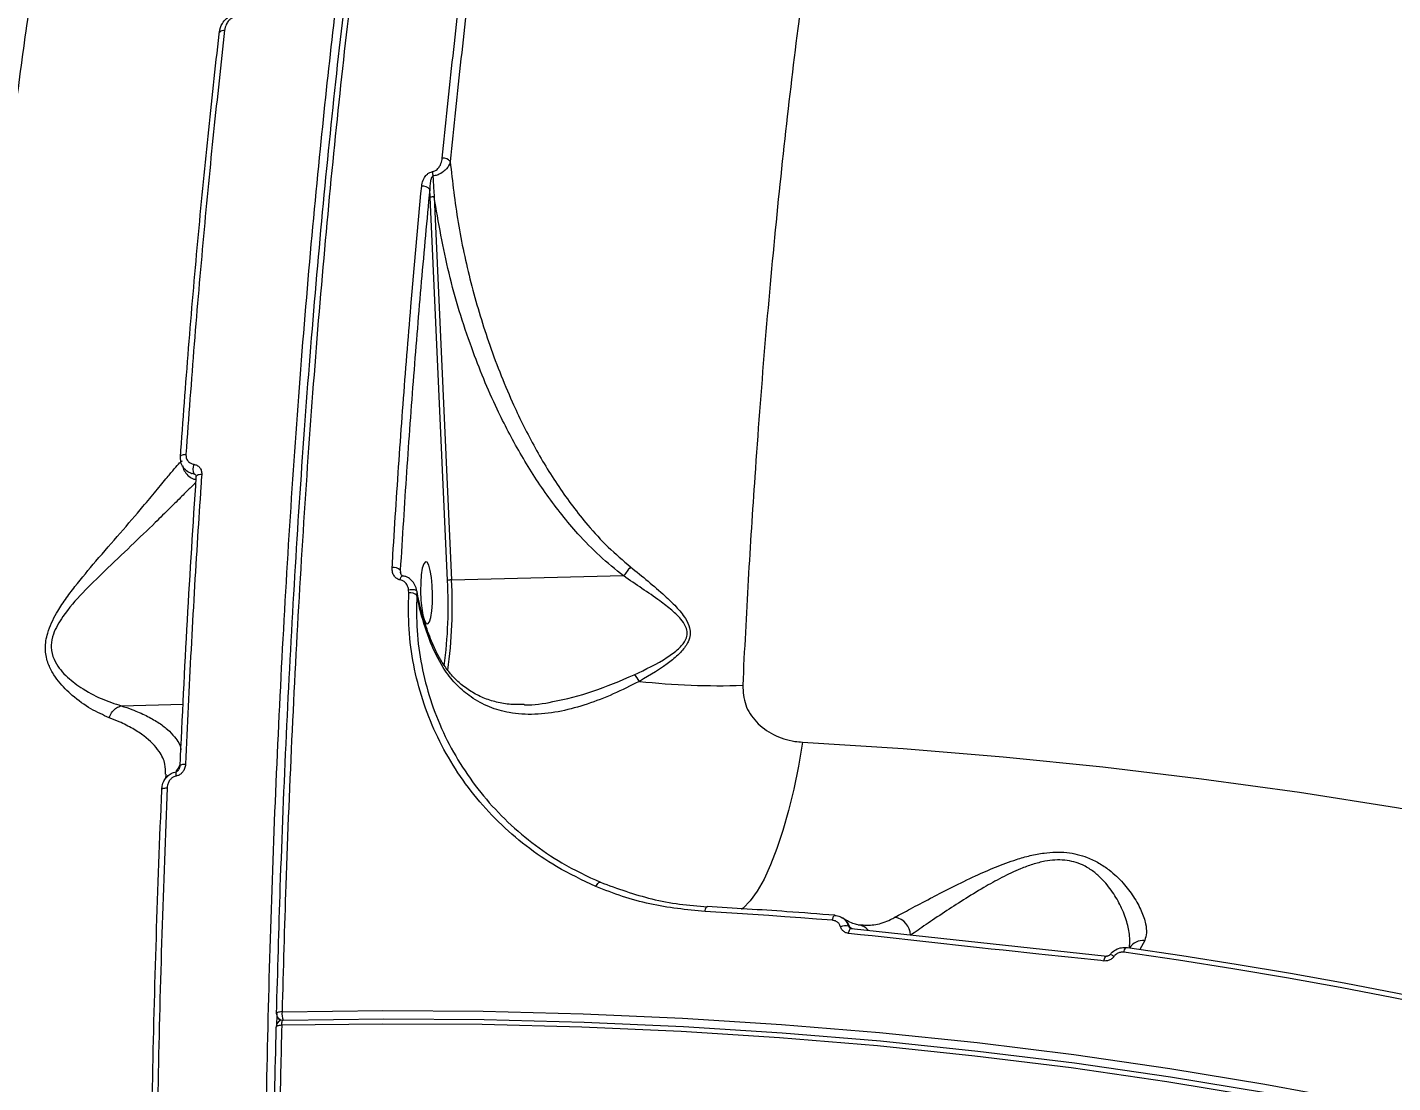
# Model space of a CAD drawing. Header units: millimetres. Extents: x -10374 to 11119, y -8221 to 9433.
# Drawn here: x -2836.1 to -2638.8, y -4716.8 to -4564.2 of the extents above; entities that cross this region are included whole.
import ezdxf

# ---------------------------------------------------------------- set-up
doc = ezdxf.new("R2010")
doc.units = ezdxf.units.MM
for name, color, linetype in [('DIKOM_ОБЪЕКТ', 7, 'Continuous'), ('DIKOM_РАЗМЕР_ЗОНА', 7, 'Continuous'), ('DIKOM_РАЗМЕР_ОБЪЕКТА', 7, 'Continuous')]:
    doc.layers.add(name, color=color, linetype=linetype)
doc.styles.add('style1', font='arial.ttf', dxfattribs={"width": 0.8})
doc.dimstyles.new('1-50', dxfattribs={"dimtxt": 300, "dimasz": 200, "dimexe": 100, "dimexo": 0, "dimgap": 100, "dimtad": 0, "dimdec": 0, "dimtxsty": 'style1', "dimcen": 0, "dimclrd": 7, "dimclre": 7, "dimadec": 1, "dimazin": 2, "dimtfac": 1, "dimtdec": 0, "dimtmove": 1, "dimatfit": 3, "dimfxl": 0, "dimlwd": 25, "dimlwe": 18, "dimarcsym": 0})

# ---------------------------------------------------------------- blocks, each defined once
blk = doc.blocks.new('*D16')
at = {"layer": 'Defpoints', "color": 0, "transparency": 16777216}
for p in [(-9045.1, 5161.67), (3694.49, 5161.67), (1813.16, -6719.94)]:
    blk.add_point(p, dxfattribs=at)
at = {"layer": 'DIKOM_РАЗМЕР_ОБЪЕКТА', "color": 7, "lineweight": 18, "transparency": 16777216}
for p, q in [((3694.49, 5161.67), (-9145.1, 5161.67)), ((1813.16, -6719.94), (-9145.1, -6719.94))]:
    blk.add_line(p, q, dxfattribs=at)
at = {"layer": 'DIKOM_РАЗМЕР_ОБЪЕКТА', "color": 7, "lineweight": 25, "transparency": 16777216}
for p, q in [((-9045.1, 4961.67), (-9045.1, -0.45)), ((-9045.1, -6519.94), (-9045.1, -1080.23))]:
    blk.add_line(p, q, dxfattribs=at)
at = {"layer": 'DIKOM_РАЗМЕР_ОБЪЕКТА', "color": 7, "transparency": 16777216}
for points in [[(-9078.43, 4961.67), (-9011.76, 4961.67), (-9045.1, 5161.67)], [(-9078.43, -6519.94), (-9011.76, -6519.94), (-9045.1, -6719.94)]]:
    blk.add_solid(points, dxfattribs=at)
at = {"layer": 'DIKOM_РАЗМЕР_ОБЪЕКТА', "color": 0, "transparency": 16777216, "insert": (-9045.1, -540.34), "char_height": 300, "attachment_point": 5, "rotation": 90, "style": 'style1'}
blk.add_mtext('11900', dxfattribs=at)
blk = doc.blocks.new('*D13')
at = {"layer": 'Defpoints', "color": 0, "transparency": 16777216}
for p in [(-10176.97, 7112.81), (3082.33, 7112.81), (2015.48, -8221.4)]:
    blk.add_point(p, dxfattribs=at)
at = {"layer": 'DIKOM_РАЗМЕР_ЗОНА', "color": 7, "lineweight": 18, "transparency": 16777216}
for p, q in [((3082.33, 7112.81), (-10276.97, 7112.81)), ((2015.48, -8221.4), (-10276.97, -8221.4))]:
    blk.add_line(p, q, dxfattribs=at)
at = {"layer": 'DIKOM_РАЗМЕР_ЗОНА', "color": 7, "lineweight": 25, "transparency": 16777216}
for p, q in [((-10176.97, 6912.81), (-10176.97, -14.41)), ((-10176.97, -8021.4), (-10176.97, -1094.19))]:
    blk.add_line(p, q, dxfattribs=at)
at = {"layer": 'DIKOM_РАЗМЕР_ЗОНА', "color": 7, "transparency": 16777216}
for points in [[(-10210.3, 6912.81), (-10143.64, 6912.81), (-10176.97, 7112.81)], [(-10210.3, -8021.4), (-10143.64, -8021.4), (-10176.97, -8221.4)]]:
    blk.add_solid(points, dxfattribs=at)
at = {"layer": 'DIKOM_РАЗМЕР_ЗОНА', "color": 0, "transparency": 16777216, "insert": (-10176.97, -554.3), "char_height": 300, "attachment_point": 5, "rotation": 90, "style": 'style1'}
blk.add_mtext('15300', dxfattribs=at)

msp = doc.modelspace()

# ---------------------------------------------------------------- linework, layer by layer
at = {"layer": 'DIKOM_ОБЪЕКТ', "color": 7, "linetype": 'Continuous', "lineweight": 15}
for p, q in [((-2777.86, -4588.8), (-2777.91, -4587.69)), ((-2777.27, -4588.73), (-2774.75, -4644.13)), ((-2775.34, -4644.2), (-2777.86, -4588.8)), ((-2811.84, -4628.86), (-2811.94, -4628.82)), ((-2782.17, -4642.71), (-2782.12, -4643.09)), ((-2782.17, -4642.71), (-2782.13, -4643)), ((-2749.9, -4643.54), (-2774.75, -4644.13)), ((-2780.94, -4646.01), (-2780.96, -4645.54)), ((-2779.78, -4645.76), (-2779.78, -4646.33)), ((-2822.48, -4662.31), (-2813.53, -4662.1)), ((-2718.07, -4693.11), (-2718.29, -4692.97)), ((-2717.2, -4694.31), (-2716.86, -4694.53)), ((-2716.98, -4694.52), (-2680.04, -4698.52)), ((-2715.99, -4694), (-2715.54, -4693.99)), ((-2674.6, -4696.23), (-2675.33, -4697.55)), ((-2800.02, -4706.8), (-2800.07, -4708.74)), ((-2799.84, -4707.43), (-2799.5, -4707.84))]:
    msp.add_line(p, q, dxfattribs=at)
at = {"layer": 'DIKOM_ОБЪЕКТ', "color": 7, "linetype": 'Continuous', "lineweight": 15, "flags": 128}
for points in [[(-2808.34, -4565.23), (-2808.35, -4565.12), (-2808.32, -4565.01), (-2808.25, -4564.92), (-2808.16, -4564.83), (-2808.03, -4564.76), (-2807.88, -4564.7), (-2807.72, -4564.67), (-2807.54, -4564.65)], [(-2813.93, -4626.4), (-2813.94, -4626.32), (-2813.91, -4626.24), (-2813.85, -4626.16), (-2813.76, -4626.1), (-2813.64, -4626.04), (-2813.49, -4626), (-2813.32, -4625.97), (-2813.14, -4625.96)], [(-2811.66, -4629.17), (-2811.64, -4629.1), (-2811.58, -4629.02), (-2811.49, -4628.96), (-2811.36, -4628.9), (-2811.21, -4628.86), (-2811.04, -4628.83), (-2810.85, -4628.81)], [(-2811.64, -4629.26), (-2811.66, -4629.18), (-2811.66, -4629.17)], [(-2778.89, -4649.23), (-2778.67, -4649.98), (-2778.43, -4650.4), (-2778.18, -4650.47), (-2777.95, -4650.17), (-2777.75, -4649.53), (-2777.6, -4648.61), (-2777.51, -4647.47), (-2777.49, -4646.21), (-2777.54, -4644.94), (-2777.66, -4643.75), (-2777.83, -4642.74), (-2778.05, -4641.99), (-2778.29, -4641.57), (-2778.54, -4641.51), (-2778.78, -4641.8), (-2778.98, -4642.44), (-2779.13, -4643.36), (-2779.21, -4644.5), (-2779.23, -4645.76), (-2779.18, -4647.03), (-2779.06, -4648.22), (-2778.89, -4649.23)], [(-2782.18, -4644.11), (-2782.11, -4643.87), (-2782.03, -4643.68), (-2781.94, -4643.56), (-2781.86, -4643.51), (-2781.85, -4643.51)], [(-2780.96, -4645.54), (-2780.75, -4645.5), (-2780.55, -4645.49), (-2780.35, -4645.49), (-2780.18, -4645.51), (-2780.02, -4645.55), (-2779.9, -4645.61), (-2779.82, -4645.68), (-2779.78, -4645.76)], [(-2724.04, -4667.57), (-2724.63, -4671.04), (-2725.31, -4674.35), (-2726.06, -4677.45), (-2726.87, -4680.33), (-2727.74, -4682.96), (-2728.66, -4685.32), (-2729.61, -4687.38), (-2730.6, -4689.12), (-2731.61, -4690.53), (-2732.64, -4691.59), (-2732.86, -4691.78)], [(-2724.04, -4667.57), (-2709.49, -4668.51), (-2695.03, -4669.71), (-2680.67, -4671.16), (-2666.4, -4672.86), (-2652.25, -4674.82), (-2638.21, -4677.03), (-2624.31, -4679.49), (-2610.53, -4682.2), (-2596.89, -4685.15), (-2583.4, -4688.35), (-2570.07, -4691.8), (-2556.9, -4695.49), (-2543.9, -4699.41), (-2531.08, -4703.58)], [(-2814, -4671.02), (-2813.98, -4670.96), (-2813.93, -4670.9), (-2813.83, -4670.85), (-2813.71, -4670.8), (-2813.56, -4670.77), (-2813.39, -4670.75), (-2813.2, -4670.74)], [(-2816.63, -4674.49), (-2816.64, -4674.43), (-2816.61, -4674.37), (-2816.55, -4674.32), (-2816.46, -4674.27), (-2816.33, -4674.23), (-2816.19, -4674.2), (-2816.02, -4674.17), (-2815.84, -4674.16)], [(-2753.9, -4688.44), (-2753.81, -4688.27), (-2753.72, -4688.13), (-2753.62, -4688), (-2753.53, -4687.9), (-2753.44, -4687.83), (-2753.36, -4687.8), (-2753.3, -4687.79), (-2753.24, -4687.83)], [(-2738.12, -4692.07), (-2738.1, -4691.89), (-2738.06, -4691.73), (-2738.02, -4691.59), (-2737.97, -4691.48), (-2737.92, -4691.4), (-2737.87, -4691.36), (-2737.83, -4691.35)], [(-2719.72, -4693.32), (-2722.01, -4693.14), (-2724.31, -4692.96), (-2726.6, -4692.8), (-2728.9, -4692.64), (-2731.21, -4692.48), (-2733.51, -4692.34), (-2735.82, -4692.2), (-2738.12, -4692.07)], [(-2719.72, -4693.32), (-2719.69, -4693.14), (-2719.64, -4692.98), (-2719.6, -4692.84), (-2719.54, -4692.73), (-2719.49, -4692.66), (-2719.43, -4692.61), (-2719.39, -4692.6)], [(-2719.39, -4692.6), (-2719.38, -4692.6), (-2719.32, -4692.63)], [(-2717.41, -4695.21), (-2717.37, -4695.03), (-2717.32, -4694.87), (-2717.27, -4694.74), (-2717.21, -4694.63), (-2717.15, -4694.55), (-2717.09, -4694.5), (-2717.04, -4694.49)], [(-2717.04, -4694.49), (-2717.04, -4694.49), (-2716.98, -4694.52)], [(-2677.6, -4697.94), (-2677.56, -4697.77), (-2677.5, -4697.61), (-2677.44, -4697.47), (-2677.38, -4697.36), (-2677.31, -4697.29), (-2677.24, -4697.24), (-2677.18, -4697.24), (-2677.11, -4697.27)], [(-2677.11, -4697.27), (-2669.22, -4698.41), (-2661.37, -4699.65), (-2653.56, -4700.96), (-2645.79, -4702.37), (-2638.07, -4703.86), (-2630.39, -4705.43), (-2622.77, -4707.08), (-2615.19, -4708.82)], [(-2680.49, -4699.21), (-2680.45, -4699.03), (-2680.41, -4698.87), (-2680.35, -4698.73), (-2680.29, -4698.62), (-2680.22, -4698.55), (-2680.16, -4698.5), (-2680.1, -4698.49)], [(-2615.82, -4709.47), (-2623.38, -4707.74), (-2630.99, -4706.09), (-2638.65, -4704.52), (-2646.35, -4703.03), (-2654.1, -4701.63), (-2661.89, -4700.32), (-2669.73, -4699.09), (-2677.6, -4697.94)], [(-2799.25, -4706.56), (-2799.44, -4706.57), (-2799.61, -4706.58), (-2799.77, -4706.61), (-2799.89, -4706.64), (-2799.98, -4706.68), (-2800.04, -4706.73), (-2800.06, -4706.77)], [(-2799.25, -4706.56), (-2784.69, -4706.37), (-2770.19, -4706.46), (-2755.75, -4706.82), (-2741.38, -4707.46), (-2727.09, -4708.37), (-2712.9, -4709.55), (-2698.81, -4711.01), (-2684.83, -4712.74), (-2670.97, -4714.74), (-2657.24, -4717.01), (-2643.65, -4719.54), (-2630.21, -4722.34), (-2616.92, -4725.41), (-2603.79, -4728.74), (-2590.84, -4732.33), (-2578.07, -4736.18), (-2565.5, -4740.28), (-2553.12, -4744.63), (-2540.94, -4749.24), (-2528.98, -4754.09), (-2517.25, -4759.18)], [(-2799.3, -4708.5), (-2799.49, -4708.51), (-2799.66, -4708.53), (-2799.81, -4708.56), (-2799.94, -4708.59), (-2800.03, -4708.63), (-2800.09, -4708.67), (-2800.11, -4708.72)], [(-2800.11, -4708.72), (-2800.11, -4708.72), (-2800.09, -4708.76)], [(-2799.3, -4708.5), (-2799.29, -4708.32), (-2799.28, -4708.15), (-2799.25, -4708), (-2799.23, -4707.89), (-2799.19, -4707.8), (-2799.16, -4707.75), (-2799.13, -4707.74)], [(-2518.14, -4760.97), (-2529.85, -4755.89), (-2541.77, -4751.06), (-2553.9, -4746.46), (-2566.25, -4742.12), (-2578.79, -4738.03), (-2591.52, -4734.2), (-2604.43, -4730.62), (-2617.51, -4727.3), (-2630.76, -4724.24), (-2644.17, -4721.45), (-2657.72, -4718.92), (-2671.41, -4716.66), (-2685.22, -4714.67), (-2699.16, -4712.94), (-2713.21, -4711.49), (-2727.36, -4710.31), (-2741.6, -4709.4), (-2755.92, -4708.77), (-2770.32, -4708.4), (-2784.78, -4708.32), (-2799.3, -4708.5)], [(-2799.13, -4707.74), (-2799.12, -4707.74), (-2799.08, -4707.77)], [(-2799.08, -4707.77), (-2784.53, -4707.58), (-2770.04, -4707.67), (-2755.6, -4708.03), (-2741.24, -4708.67), (-2726.97, -4709.58), (-2712.79, -4710.76), (-2698.71, -4712.22), (-2684.73, -4713.95), (-2670.88, -4715.94), (-2657.16, -4718.21), (-2643.58, -4720.74), (-2630.15, -4723.55), (-2616.87, -4726.61), (-2603.75, -4729.94), (-2590.81, -4733.52), (-2578.05, -4737.37), (-2565.48, -4741.47), (-2553.11, -4745.82), (-2540.94, -4750.42), (-2528.99, -4755.27), (-2517.26, -4760.36)]]:
    msp.add_lwpolyline(points, dxfattribs=at)
at = {"layer": 'DIKOM_ОБЪЕКТ', "color": 7, "linetype": 'Continuous', "lineweight": 15}
for centre, radius, start, end in [((-2775.94, -4584.44), 1.28, 38.9249, 96.687), ((-2770.08, -4584.58), 7.46, 183.9959, 188.9377), ((-2778.9, -4588.39), 1.21, 35.1387, 98.1123), ((-2777.33, -4590.75), 2.02, 88.4932, 105.2274), ((-2810.44, -4628.06), 1.68, 156.935, 206.9916), ((-2783.14, -4643.74), 1.42, 46.7376, 98.2792), ((-2842.33, -4647.84), 67.09, 352.5512, 3.1111), ((-2774.8, -4646.16), 2.04, 88.5655, 105.2011), ((-2843.35, -4647.87), 68.7, 352.2139, 3.1255), ((-2780.74, -4647.56), 1.57, 52.0003, 96.9881), ((-2751.88, -4661.36), 4.99, 31.0806, 44.9826), ((-2736.3, -4557.68), 101.73, 263.6212, 272.0328), ((-2812.79, -4672.14), 1.79, 170.7009, 190.87), ((-2719.2, -4694.84), 2.06, 14.8466, 56.8553), ((-2711.14, -4695.56), 2.71, 1.7051, 80.5099), ((-2717.86, -4695.79), 1.67, 74.1554, 114.2637), ((-2716.82, -4694.22), 0.396, 194.3263, 222.4868), ((-2716.17, -4696.14), 2.14, 40.2434, 85.1029), ((-2674.79, -4698.59), 2.36, 85.4051, 147.3125), ((-2680.25, -4699.89), 1.77, 48.2943, 67.9249), ((-2799.06, -4706.8), 1, 178.554, 218.8998), ((-2796.58, -4706.8), 2.68, 174.7083, 201.0624), ((-2799.11, -4708.74), 1, 91.2746, 178.6099), ((-2799.12, -4706.84), 0.923, 219.0392, 260.2663)]:
    msp.add_arc(centre, radius, start, end, dxfattribs=at)
for points, knots in [([(-2733.63, -4389.1), (-2734.77, -4389.55), (-2737.41, -4390.6), (-2741.48, -4393.79), (-2745.85, -4398.38), (-2750.06, -4404.24), (-2754.12, -4411.26), (-2758.04, -4419.37), (-2761.84, -4428.62), (-2765.52, -4438.97), (-2769.05, -4450.37), (-2772.48, -4462.97), (-2775.77, -4476.81), (-2778.94, -4491.89), (-2781.91, -4507.99), (-2784.69, -4525.02), (-2787.26, -4542.91), (-2789.61, -4561.61), (-2791.72, -4581.11), (-2793.61, -4601.36), (-2795.26, -4622.29), (-2796.67, -4643.79), (-2797.83, -4665.78), (-2798.7, -4686.72), (-2799.08, -4700.44), (-2799.25, -4706.56)], [0, 0, 0, 0, 0.033962, 0.078818, 0.123603, 0.168247, 0.211245, 0.254369, 0.297557, 0.340746, 0.38387, 0.426869, 0.471513, 0.516297, 0.561154, 0.60601, 0.650795, 0.695439, 0.740083, 0.784868, 0.829724, 0.874581, 0.919365, 0.964009, 1, 1, 1, 1]), ([(-2672.53, -4425.82), (-2672.99, -4425.78), (-2674.81, -4425.59), (-2677.95, -4426.51), (-2681.95, -4428.6), (-2685.89, -4431.98), (-2689.77, -4436.52), (-2693.55, -4442.22), (-2697.23, -4449.06), (-2700.79, -4457.02), (-2704.23, -4466.12), (-2707.54, -4476.32), (-2710.7, -4487.57), (-2713.71, -4499.83), (-2716.55, -4513.02), (-2719.21, -4527.15), (-2721.68, -4542.19), (-2723.96, -4558.11), (-2726.04, -4574.84), (-2727.91, -4592.29), (-2729.56, -4610.4), (-2730.87, -4627.73), (-2731.92, -4644.06), (-2732.44, -4654.25), (-2732.69, -4659.35)], [0, 0, 0, 0, 0.016106, 0.063737, 0.111402, 0.159217, 0.207108, 0.254999, 0.302814, 0.350479, 0.398221, 0.446113, 0.494081, 0.542049, 0.589942, 0.637684, 0.685544, 0.733554, 0.78164, 0.829726, 0.877737, 0.925597, 0.962799, 1, 1, 1, 1]), ([(-2800.04, -4706.82), (-2799.87, -4700.72), (-2799.49, -4687.13), (-2798.64, -4666.42), (-2797.51, -4644.78), (-2796.12, -4623.44), (-2794.47, -4602.48), (-2792.56, -4581.98), (-2790.44, -4562.41), (-2788.11, -4543.8), (-2785.59, -4526.17), (-2782.85, -4509.24), (-2779.87, -4493.11), (-2776.68, -4477.82), (-2773.35, -4464.02), (-2771.06, -4455.2), (-2769.87, -4451.35), (-2769.83, -4451.25)], [0, 0, 0, 0, 0.058345, 0.129855, 0.20142, 0.272929, 0.346516, 0.420163, 0.493749, 0.565259, 0.636824, 0.708334, 0.78192, 0.855568, 0.929154, 0.998089, 1, 1, 1, 1]), ([(-2775.76, -4468.92), (-2779.13, -4469), (-2788.88, -4469.26), (-2804.99, -4469.88), (-2824.08, -4470.86), (-2843.1, -4472.1), (-2862.07, -4473.59), (-2880.98, -4475.33), (-2899.81, -4477.33), (-2918.58, -4479.58), (-2937.26, -4482.08), (-2955.86, -4484.84), (-2974.37, -4487.84), (-2992.78, -4491.1), (-3011.1, -4494.61), (-3029.31, -4498.36), (-3047.42, -4502.36), (-3065.41, -4506.61), (-3083.29, -4511.1), (-3101.04, -4515.84), (-3118.67, -4520.82), (-3136.16, -4526.05), (-3153.52, -4531.51), (-3170.74, -4537.21), (-3187.81, -4543.15), (-3204.74, -4549.33), (-3221.51, -4555.74), (-3238.12, -4562.38), (-3254.57, -4569.25), (-3270.85, -4576.36), (-3286.97, -4583.69), (-3302.9, -4591.24), (-3318.66, -4599.02), (-3334.23, -4607.02), (-3348.87, -4614.82), (-3358.24, -4620.05), (-3362.55, -4622.45)], [0, 0, 0, 0, 0.015772, 0.04573, 0.075689, 0.105649, 0.135609, 0.165567, 0.195527, 0.225486, 0.255445, 0.285405, 0.315363, 0.345323, 0.375282, 0.405242, 0.4352, 0.465159, 0.495118, 0.525077, 0.555036, 0.584996, 0.614955, 0.644914, 0.674872, 0.704831, 0.734791, 0.764749, 0.794708, 0.824666, 0.854625, 0.884583, 0.914541, 0.9445, 0.974457, 1, 1, 1, 1]), ([(-2744.66, -5191.27), (-2745.5, -5189.37), (-2747.8, -5184.19), (-2751.48, -5174.75), (-2755.67, -5162.67), (-2759.75, -5149.44), (-2763.7, -5135.15), (-2767.52, -5119.86), (-2771.18, -5103.59), (-2774.68, -5086.38), (-2778.01, -5068.25), (-2781.16, -5049.28), (-2784.12, -5029.55), (-2786.88, -5009.16), (-2789.43, -4988.17), (-2791.75, -4966.59), (-2793.85, -4944.47), (-2795.72, -4921.89), (-2797.35, -4898.96), (-2798.75, -4875.77), (-2799.89, -4852.41), (-2800.77, -4828.9), (-2801.4, -4805.28), (-2801.78, -4781.64), (-2801.9, -4758.08), (-2801.77, -4734.72), (-2801.38, -4711.62), (-2800.73, -4688.83), (-2799.82, -4666.38), (-2798.66, -4644.34), (-2797.26, -4622.82), (-2795.62, -4601.9), (-2793.83, -4582.62), (-2791.92, -4564.88), (-2789.95, -4548.58), (-2787.81, -4532.86), (-2785.5, -4517.78), (-2783.07, -4503.47), (-2780.5, -4489.98), (-2778.1, -4478.58), (-2776.52, -4471.85), (-2775.87, -4469.11)], [0, 0, 0, 0, 0.015653, 0.04249, 0.069412, 0.096376, 0.123341, 0.150263, 0.1771, 0.203937, 0.230859, 0.257823, 0.284788, 0.31171, 0.338547, 0.365384, 0.392306, 0.41927, 0.446235, 0.473157, 0.499994, 0.526831, 0.553753, 0.580717, 0.607682, 0.634604, 0.661441, 0.688278, 0.715199, 0.742164, 0.769129, 0.796051, 0.822888, 0.845967, 0.869168, 0.892397, 0.915626, 0.938828, 0.961588, 0.984348, 1, 1, 1, 1]), ([(-2776.09, -4583.17), (-2775.59, -4578.21), (-2774.57, -4568.28), (-2772.88, -4553.91), (-2771.08, -4539.89), (-2769.77, -4530.94), (-2769.11, -4526.46)], [0, 0, 0, 0, 0.249099, 0.498198, 0.7491, 1, 1, 1, 1]), ([(-2767.99, -4527.06), (-2768.64, -4531.49), (-2769.94, -4540.35), (-2771.73, -4554.3), (-2773.42, -4568.68), (-2774.44, -4578.65), (-2774.95, -4583.64)], [0, 0, 0, 0, 0.249101, 0.4982, 0.749102, 1, 1, 1, 1]), ([(-2810.11, -5131.39), (-2811.12, -5127.88), (-2813.16, -5120.86), (-2816.11, -5109.37), (-2818.99, -5097.22), (-2821.8, -5084.2), (-2824.55, -5070.31), (-2827.22, -5055.56), (-2829.76, -5040.16), (-2832.24, -5023.71), (-2834.63, -5006.17), (-2836.92, -4987.54), (-2839.04, -4968.19), (-2840.99, -4948.13), (-2842.75, -4927.44), (-2844.29, -4906.58), (-2845.59, -4885.63), (-2846.66, -4864.68), (-2847.54, -4843.36), (-2848.19, -4821.72), (-2848.62, -4799.84), (-2848.81, -4778.22), (-2848.76, -4756.92), (-2848.5, -4736.01), (-2848.01, -4715.12), (-2847.28, -4694.34), (-2846.31, -4673.73), (-2845.21, -4655.07), (-2844.02, -4638.31), (-2842.79, -4623.32), (-2841.44, -4608.65), (-2839.95, -4594.38), (-2838.33, -4580.55), (-2836.59, -4567.17), (-2834.72, -4554.2), (-2833.38, -4545.98), (-2832.7, -4541.86)], [0, 0, 0, 0, 0.027765, 0.055564, 0.083362, 0.111128, 0.140031, 0.168973, 0.197914, 0.226818, 0.258245, 0.289696, 0.321123, 0.353467, 0.385839, 0.418183, 0.449506, 0.480853, 0.512176, 0.544413, 0.576676, 0.608912, 0.640161, 0.671434, 0.702682, 0.734841, 0.767027, 0.799186, 0.824146, 0.849107, 0.874267, 0.899427, 0.92447, 0.949512, 0.974756, 1, 1, 1, 1]), ([(-2808.34, -4565.23), (-2808.33, -4565.13), (-2808.28, -4564.59), (-2807.99, -4563.76), (-2807.37, -4563), (-2806.75, -4562.57), (-2806.34, -4562.46), (-2806.13, -4562.4)], [0, 0, 0, 0, 0.082574, 0.435105, 0.677273, 0.833095, 1, 1, 1, 1]), ([(-2806.11, -4562.76), (-2806.24, -4562.8), (-2806.5, -4562.88), (-2806.89, -4563.18), (-2807.28, -4563.69), (-2807.48, -4564.23), (-2807.53, -4564.58), (-2807.54, -4564.65)], [0, 0, 0, 0, 0.145696, 0.290091, 0.532128, 0.909755, 1, 1, 1, 1]), ([(-2807.54, -4564.65), (-2808.08, -4569.51), (-2809.16, -4579.24), (-2810.62, -4594.41), (-2811.97, -4609.94), (-2812.75, -4620.62), (-2813.14, -4625.96)], [0, 0, 0, 0, 0.249096, 0.498192, 0.749096, 1, 1, 1, 1]), ([(-2813.93, -4626.4), (-2813.55, -4621.11), (-2812.77, -4610.52), (-2811.43, -4595.06), (-2809.97, -4579.89), (-2808.88, -4570.12), (-2808.34, -4565.23)], [0, 0, 0, 0, 0.249096, 0.498195, 0.749096, 1, 1, 1, 1]), ([(-2777.52, -4585.1), (-2777.4, -4585.07), (-2777.15, -4585), (-2776.77, -4584.73), (-2776.39, -4584.25), (-2776.17, -4583.69), (-2776.11, -4583.29), (-2776.09, -4583.17)], [0, 0, 0, 0, 0.138865, 0.276749, 0.496555, 0.841831, 1, 1, 1, 1]), ([(-2774.95, -4583.64), (-2774.99, -4583.77), (-2775.1, -4584.19), (-2775.53, -4584.81), (-2776.2, -4585.32), (-2776.84, -4585.62), (-2777.24, -4585.7), (-2777.45, -4585.74)], [0, 0, 0, 0, 0.144148, 0.467842, 0.690023, 0.840327, 1, 1, 1, 1]), ([(-2774.95, -4583.64), (-2774.62, -4586.58), (-2773.95, -4592.46), (-2772.06, -4601.16), (-2769.49, -4609.85), (-2766.41, -4617.7), (-2762.97, -4624.7), (-2759.37, -4630.69), (-2755.69, -4635.57), (-2752.18, -4639.43), (-2749.98, -4641.3), (-2748.88, -4642.24)], [0, 0, 0, 0, 0.135277, 0.270777, 0.406044, 0.549022, 0.655266, 0.761665, 0.867696, 0.933867, 1, 1, 1, 1]), ([(-2779.07, -4587.19), (-2779.05, -4587.05), (-2778.99, -4586.62), (-2778.74, -4586), (-2778.32, -4585.49), (-2777.92, -4585.2), (-2777.65, -4585.13), (-2777.52, -4585.1)], [0, 0, 0, 0, 0.160511, 0.50821, 0.731932, 0.865429, 1, 1, 1, 1]), ([(-2777.45, -4585.74), (-2777.47, -4585.75), (-2777.52, -4585.78), (-2777.6, -4585.88), (-2777.72, -4586.12), (-2777.84, -4586.61), (-2777.9, -4587.17), (-2777.91, -4587.56), (-2777.91, -4587.69)], [0, 0, 0, 0, 0.038004, 0.08161, 0.191798, 0.417863, 0.81231, 1, 1, 1, 1]), ([(-2777.45, -4585.74), (-2777.44, -4585.95), (-2777.38, -4586.95), (-2777.32, -4587.94), (-2777.27, -4588.73)], [0, 0, 0, 0, 0.214855, 1, 1, 1, 1]), ([(-2783.34, -4642.34), (-2783.3, -4641.72), (-2783.12, -4638.66), (-2782.62, -4630.74), (-2781.77, -4618.72), (-2780.56, -4603.31), (-2779.61, -4592.96), (-2779.07, -4587.19)], [0, 0, 0, 0, 0.032155, 0.160792, 0.418283, 0.675776, 1, 1, 1, 1]), ([(-2777.91, -4587.69), (-2778.32, -4592.11), (-2779.15, -4600.94), (-2780.26, -4614.58), (-2781.28, -4628.48), (-2781.87, -4637.96), (-2782.17, -4642.71)], [0, 0, 0, 0, 0.249315, 0.498628, 0.749315, 1, 1, 1, 1]), ([(-2749.9, -4643.54), (-2751.07, -4642.6), (-2753.4, -4640.72), (-2757.14, -4636.84), (-2761.06, -4631.92), (-2764.92, -4625.85), (-2768.62, -4618.76), (-2772.19, -4610.1), (-2775.36, -4599.83), (-2776.64, -4592.43), (-2777.27, -4588.73)], [0, 0, 0, 0, 0.071768, 0.143571, 0.257679, 0.372186, 0.486519, 0.639734, 0.819857, 1, 1, 1, 1]), ([(-2813.14, -4625.96), (-2813.13, -4626.14), (-2813.12, -4626.49), (-2812.86, -4626.95), (-2812.47, -4627.28), (-2812.14, -4627.36), (-2811.99, -4627.4)], [0, 0, 0, 0, 0.263333, 0.526702, 0.781321, 1, 1, 1, 1]), ([(-2824.23, -4664.04), (-2825.1, -4663.65), (-2826.86, -4662.86), (-2829.4, -4661.05), (-2831.28, -4659.19), (-2832.45, -4657.53), (-2833.19, -4655.98), (-2833.56, -4654.04), (-2833.17, -4651.53), (-2832.01, -4649.13), (-2830.57, -4646.93), (-2828.67, -4644.41), (-2825.96, -4641.17), (-2822.57, -4637.28), (-2819.64, -4633.89), (-2817.4, -4631.2), (-2815.88, -4629.35), (-2814.76, -4627.99), (-2814.02, -4627.14), (-2813.76, -4626.96), (-2813.64, -4626.88)], [0, 0, 0, 0, 0.075313, 0.152121, 0.213184, 0.244132, 0.275684, 0.312983, 0.350603, 0.401224, 0.437875, 0.47459, 0.550797, 0.640342, 0.732648, 0.793002, 0.854942, 0.904777, 0.956105, 1, 1, 1, 1]), ([(-2811.94, -4628.82), (-2812.2, -4628.76), (-2812.74, -4628.62), (-2813.41, -4628.07), (-2813.88, -4627.3), (-2813.91, -4626.7), (-2813.93, -4626.4)], [0, 0, 0, 0, 0.224088, 0.480693, 0.741476, 1, 1, 1, 1]), ([(-2813.6, -4627.64), (-2813.6, -4627.68), (-2813.57, -4627.99), (-2813.29, -4628.54), (-2812.74, -4629.17), (-2812.15, -4629.53), (-2811.77, -4629.58), (-2811.66, -4629.59)], [0, 0, 0, 0, 0.033207, 0.319658, 0.605966, 0.892261, 1, 1, 1, 1]), ([(-2811.99, -4627.4), (-2811.84, -4627.44), (-2811.51, -4627.52), (-2811.13, -4627.84), (-2810.87, -4628.29), (-2810.86, -4628.64), (-2810.85, -4628.81)], [0, 0, 0, 0, 0.221354, 0.47431, 0.737302, 1, 1, 1, 1]), ([(-2811.69, -4630.06), (-2811.95, -4630.3), (-2812.49, -4630.78), (-2813.76, -4632.06), (-2815.44, -4633.74), (-2817.88, -4636.14), (-2821.04, -4639.16), (-2824.62, -4642.59), (-2828.05, -4645.9), (-2830.38, -4648.56), (-2831.72, -4650.64), (-2832.36, -4652.03), (-2832.59, -4653.14), (-2832.6, -4654.38), (-2832.29, -4655.58), (-2831.48, -4656.89), (-2830.19, -4658.31), (-2828.13, -4659.86), (-2825.4, -4661.37), (-2823.4, -4662.01), (-2822.49, -4662.31), (-2822.49, -4662.31)], [0, 0, 0, 0, 0.051016, 0.104141, 0.16955, 0.235042, 0.332883, 0.43083, 0.509595, 0.587859, 0.613024, 0.638098, 0.668182, 0.674051, 0.709988, 0.741485, 0.773107, 0.837091, 0.918491, 0.999915, 1, 1, 1, 1]), ([(-2813.98, -4671.09), (-2813.65, -4664.01), (-2812.98, -4649.84), (-2812.09, -4636.13), (-2811.64, -4629.26)], [0, 0, 0, 0, 0.499273, 1, 1, 1, 1]), ([(-2810.85, -4628.81), (-2810.9, -4629.42), (-2811.1, -4632.43), (-2811.65, -4640.82), (-2812.43, -4654.12), (-2812.94, -4665.19), (-2813.2, -4670.74)], [0, 0, 0, 0, 0.044142, 0.220718, 0.610014, 1, 1, 1, 1]), ([(-2812.42, -4628.7), (-2812.38, -4628.72), (-2812.32, -4628.74), (-2812.34, -4628.73), (-2812.34, -4628.72)], [0, 0, 0, 0, 0.722767, 1, 1, 1, 1]), ([(-2811.92, -4628.83), (-2811.9, -4628.83), (-2811.84, -4628.84), (-2811.76, -4628.89), (-2811.67, -4628.97), (-2811.66, -4629.1), (-2811.66, -4629.18)], [0, 0, 0, 0, 0.072938, 0.262327, 0.574013, 1, 1, 1, 1]), ([(-2782.18, -4644.11), (-2782.22, -4644.1), (-2782.4, -4644.07), (-2782.72, -4643.92), (-2783.07, -4643.56), (-2783.32, -4643.01), (-2783.33, -4642.57), (-2783.34, -4642.34)], [0, 0, 0, 0, 0.057971, 0.224565, 0.43, 0.700488, 1, 1, 1, 1]), ([(-2781.85, -4643.51), (-2781.85, -4643.51), (-2781.88, -4643.5), (-2781.94, -4643.47), (-2782.05, -4643.34), (-2782.14, -4643.15), (-2782.14, -4643.01), (-2782.14, -4643)], [0, 0, 0, 0, 0.0446, 0.16933, 0.518718, 0.95849, 1, 1, 1, 1]), ([(-2779.8, -4645.67), (-2779.81, -4645.61), (-2779.85, -4645.25), (-2780.12, -4644.67), (-2780.64, -4644.02), (-2781.25, -4643.62), (-2781.68, -4643.56), (-2781.85, -4643.54)], [0, 0, 0, 0, 0.058174, 0.341891, 0.599754, 0.842708, 1, 1, 1, 1]), ([(-2749.89, -4643.54), (-2749.89, -4643.54), (-2749.89, -4643.54), (-2749.9, -4643.54), (-2749.9, -4643.54), (-2749.9, -4643.54)], [0, 0, 0, 0, 0.264086, 0.573394, 1, 1, 1, 1]), ([(-2748.88, -4642.24), (-2748.91, -4642.27), (-2749.07, -4642.46), (-2749.41, -4642.89), (-2749.72, -4643.31), (-2749.89, -4643.54)], [0, 0, 0, 0, 0.079662, 0.497274, 1, 1, 1, 1]), ([(-2748.35, -4657.83), (-2746.72, -4657.05), (-2744.48, -4655.99), (-2742.05, -4654.22), (-2741.02, -4653.1), (-2740.64, -4652.04), (-2740.78, -4651), (-2741.56, -4649.78), (-2742.91, -4648.47), (-2745.71, -4646.32), (-2748.14, -4644.78), (-2749.89, -4643.54), (-2749.89, -4643.54)], [0, 0, 0, 0, 0.236976, 0.325284, 0.393811, 0.435134, 0.476464, 0.536456, 0.63085, 0.725794, 0.999701, 1, 1, 1, 1]), ([(-2748.88, -4642.24), (-2747.2, -4643.61), (-2744.91, -4645.47), (-2742.29, -4647.96), (-2741.03, -4649.48), (-2740.33, -4650.88), (-2740.22, -4652.06), (-2740.58, -4653.26), (-2741.55, -4654.56), (-2743.86, -4656.61), (-2746.04, -4657.87), (-2747.6, -4658.78)], [0, 0, 0, 0, 0.265765, 0.360275, 0.454334, 0.517779, 0.563303, 0.608592, 0.680338, 0.768884, 1, 1, 1, 1]), ([(-2780.96, -4645.54), (-2781.01, -4645.31), (-2781.11, -4644.9), (-2781.45, -4644.45), (-2781.82, -4644.19), (-2782.07, -4644.13), (-2782.18, -4644.11)], [0, 0, 0, 0, 0.346676, 0.631227, 0.851478, 1, 1, 1, 1]), ([(-2777.51, -4653.3), (-2777.86, -4652.39), (-2778.64, -4650.42), (-2779.36, -4647.86), (-2779.66, -4646.21), (-2779.76, -4645.66)], [0, 0, 0, 0, 0.360285, 0.786696, 1, 1, 1, 1]), ([(-2753.9, -4688.44), (-2755.82, -4687.53), (-2759.37, -4685.87), (-2764.04, -4682.63), (-2768.06, -4679.15), (-2771.61, -4675.23), (-2774.63, -4670.93), (-2777.12, -4666.33), (-2779.03, -4661.47), (-2780.31, -4656.42), (-2781.02, -4651.24), (-2780.96, -4647.75), (-2780.94, -4646.01)], [0, 0, 0, 0, 0.116681, 0.215081, 0.313801, 0.412199, 0.510059, 0.608226, 0.706085, 0.803953, 0.902131, 1, 1, 1, 1]), ([(-2779.78, -4646.33), (-2779.81, -4648.03), (-2779.86, -4651.45), (-2779.16, -4656.51), (-2777.91, -4661.45), (-2776.03, -4666.2), (-2773.59, -4670.71), (-2770.62, -4674.91), (-2767.14, -4678.74), (-2763.2, -4682.15), (-2758.61, -4685.32), (-2755.13, -4686.94), (-2753.24, -4687.83)], [0, 0, 0, 0, 0.097773, 0.195854, 0.293629, 0.391457, 0.489594, 0.587425, 0.685892, 0.784678, 0.883147, 1, 1, 1, 1]), ([(-2777.58, -4653.7), (-2778.12, -4652.24), (-2779.03, -4649.81), (-2779.57, -4647.32), (-2779.78, -4646.33)], [0, 0, 0, 0, 0.602612, 1, 1, 1, 1]), ([(-2777.58, -4653.7), (-2777.57, -4653.68), (-2777.51, -4653.57), (-2777.47, -4653.42), (-2777.54, -4653.33), (-2777.56, -4653.3)], [0, 0, 0, 0, 0.129713, 0.726955, 1, 1, 1, 1]), ([(-2747.6, -4658.78), (-2748.87, -4659.41), (-2751.39, -4660.68), (-2755.16, -4662.13), (-2758.97, -4663.19), (-2762.75, -4663.66), (-2766.24, -4663.45), (-2769.32, -4662.57), (-2771.85, -4661.22), (-2773.99, -4659.4), (-2775.98, -4657.03), (-2777, -4654.91), (-2777.58, -4653.7)], [0, 0, 0, 0, 0.107601, 0.215504, 0.32292, 0.436806, 0.550586, 0.644175, 0.737661, 0.816615, 0.895517, 1, 1, 1, 1]), ([(-2764.26, -4662.13), (-2764.82, -4662.14), (-2766.11, -4662.17), (-2768, -4661.88), (-2769.95, -4661.3), (-2771.73, -4660.43), (-2773.29, -4659.34), (-2774.6, -4658.08), (-2775.73, -4656.66), (-2776.71, -4655.08), (-2777.25, -4653.86), (-2777.51, -4653.28)], [0, 0, 0, 0, 0.098247, 0.229238, 0.357238, 0.483848, 0.605676, 0.70846, 0.80436, 0.906388, 1, 1, 1, 1]), ([(-2764.27, -4662.15), (-2764.23, -4662.15), (-2762.9, -4662.23), (-2759.59, -4661.67), (-2754.31, -4660.37), (-2750.36, -4658.68), (-2748.35, -4657.83)], [0, 0, 0, 0, 0.0071, 0.265826, 0.627723, 1, 1, 1, 1]), ([(-2732.69, -4659.35), (-2732.62, -4660.31), (-2732.48, -4662.27), (-2730.81, -4664.79), (-2728.31, -4666.63), (-2725.88, -4667.41), (-2724.41, -4667.54), (-2724.04, -4667.57)], [0, 0, 0, 0, 0.218713, 0.44476, 0.679434, 0.919217, 1, 1, 1, 1]), ([(-2824.23, -4664.04), (-2824.21, -4663.99), (-2824.1, -4663.68), (-2823.78, -4663.14), (-2823.19, -4662.56), (-2822.72, -4662.4), (-2822.49, -4662.31)], [0, 0, 0, 0, 0.054435, 0.376686, 0.688325, 1, 1, 1, 1]), ([(-2822.49, -4662.31), (-2822.49, -4662.31), (-2822.48, -4662.31), (-2822.48, -4662.31), (-2822.48, -4662.31), (-2822.48, -4662.31)], [0, 0, 0, 0, 0.348167, 0.755245, 1, 1, 1, 1]), ([(-2822.48, -4662.31), (-2821.95, -4662.49), (-2820.64, -4662.94), (-2818.84, -4663.73), (-2817.13, -4664.69), (-2815.75, -4665.72), (-2814.58, -4667), (-2813.88, -4667.99), (-2813.86, -4668.63), (-2813.86, -4668.67)], [0, 0, 0, 0, 0.103735, 0.259884, 0.416039, 0.57661, 0.73719, 0.983712, 1, 1, 1, 1]), ([(-2816.08, -4672.2), (-2816.08, -4671.72), (-2816.06, -4670.59), (-2816.98, -4668.72), (-2818.63, -4667), (-2820.76, -4665.61), (-2822.48, -4664.73), (-2823.73, -4664.24), (-2824.23, -4664.04)], [0, 0, 0, 0, 0.157325, 0.368953, 0.636486, 0.77385, 0.911187, 1, 1, 1, 1]), ([(-2814.55, -4671.85), (-2814.53, -4671.81), (-2814.33, -4671.49), (-2814.14, -4671.17), (-2813.97, -4670.9)], [0, 0, 0, 0, 0.134889, 1, 1, 1, 1]), ([(-2814.55, -4671.85), (-2814.52, -4671.84), (-2814.47, -4671.82), (-2814.36, -4671.76), (-2814.26, -4671.67), (-2814.2, -4671.58), (-2814.17, -4671.54)], [0, 0, 0, 0, 0.172027, 0.295807, 0.660996, 1, 1, 1, 1]), ([(-2813.2, -4670.74), (-2813.21, -4670.86), (-2813.25, -4671.17), (-2813.42, -4671.63), (-2813.73, -4672.05), (-2814.1, -4672.35), (-2814.4, -4672.44), (-2814.54, -4672.48)], [0, 0, 0, 0, 0.165578, 0.412124, 0.620286, 0.809741, 1, 1, 1, 1]), ([(-2814.02, -4671.02), (-2814.02, -4671.1), (-2814.02, -4671.27), (-2814.12, -4671.44), (-2814.17, -4671.54)], [0, 0, 0, 0, 0.451326, 1, 1, 1, 1]), ([(-2816.63, -4674.49), (-2816.61, -4674.3), (-2816.58, -4673.83), (-2816.32, -4673.13), (-2815.85, -4672.51), (-2815.26, -4672.05), (-2814.79, -4671.92), (-2814.55, -4671.85)], [0, 0, 0, 0, 0.157617, 0.393177, 0.599105, 0.796741, 1, 1, 1, 1]), ([(-2816.03, -4672.2), (-2816.02, -4672.23), (-2816.01, -4672.42), (-2816.08, -4672.72), (-2816.27, -4673.1), (-2816.34, -4673.23)], [0, 0, 0, 0, 0.119087, 0.695378, 1, 1, 1, 1]), ([(-2814.54, -4672.48), (-2814.69, -4672.52), (-2814.97, -4672.6), (-2815.34, -4672.9), (-2815.63, -4673.3), (-2815.8, -4673.74), (-2815.83, -4674.04), (-2815.84, -4674.16)], [0, 0, 0, 0, 0.192211, 0.383646, 0.59042, 0.834109, 1, 1, 1, 1]), ([(-2818.39, -4760.92), (-2818.37, -4753.63), (-2818.34, -4739.05), (-2818, -4717.32), (-2817.46, -4695.74), (-2816.9, -4681.57), (-2816.63, -4674.49)], [0, 0, 0, 0, 0.248596, 0.497191, 0.748594, 1, 1, 1, 1]), ([(-2815.84, -4674.16), (-2816.11, -4681.18), (-2816.66, -4695.22), (-2817.2, -4716.77), (-2817.55, -4738.62), (-2817.59, -4753.4), (-2817.6, -4760.79)], [0, 0, 0, 0, 0.248596, 0.497191, 0.748595, 1, 1, 1, 1]), ([(-2710.69, -4692.89), (-2709.98, -4692.5), (-2708.55, -4691.72), (-2706.52, -4690.64), (-2704.47, -4689.57), (-2702.38, -4688.49), (-2699.28, -4686.99), (-2696.2, -4685.62), (-2693.54, -4684.63), (-2691.16, -4683.95), (-2688.72, -4683.48), (-2685.82, -4683.39), (-2683.15, -4684.05), (-2681.18, -4685.02), (-2679.38, -4686.26), (-2677.65, -4687.92), (-2676.13, -4689.96), (-2675.02, -4691.98), (-2674.44, -4693.74), (-2674.28, -4695.18), (-2674.49, -4695.88), (-2674.6, -4696.23)], [0, 0, 0, 0, 0.072689, 0.145522, 0.151133, 0.217326, 0.283539, 0.337723, 0.391826, 0.425486, 0.459117, 0.513452, 0.567937, 0.604502, 0.641123, 0.702967, 0.764912, 0.830905, 0.896873, 0.948453, 1, 1, 1, 1]), ([(-2676.85, -4697.28), (-2676.83, -4697.19), (-2676.69, -4696.69), (-2676.76, -4695.45), (-2677.13, -4693.55), (-2677.96, -4691.39), (-2679.18, -4689.23), (-2680.58, -4687.47), (-2682.1, -4686.16), (-2683.76, -4685.15), (-2686.11, -4684.48), (-2688.68, -4684.66), (-2690.82, -4685.22), (-2692.93, -4686), (-2695.3, -4687.14), (-2698.06, -4688.69), (-2700.84, -4690.4), (-2703.66, -4692.23), (-2706.34, -4694.02), (-2707.72, -4694.99), (-2708.43, -4695.48)], [0, 0, 0, 0, 0.012132, 0.067703, 0.137511, 0.208573, 0.272645, 0.338008, 0.374275, 0.411446, 0.464242, 0.516981, 0.550342, 0.584537, 0.640412, 0.697439, 0.767411, 0.838581, 0.91796, 1, 1, 1, 1]), ([(-2738.12, -4692.07), (-2740.8, -4691.79), (-2744.86, -4691.37), (-2750.09, -4689.93), (-2752.63, -4688.93), (-2753.9, -4688.44)], [0, 0, 0, 0, 0.492778, 0.746394, 1, 1, 1, 1]), ([(-2753.24, -4687.83), (-2750.79, -4688.72), (-2747.09, -4690.07), (-2741.83, -4691.04), (-2739.13, -4691.26), (-2737.77, -4691.37)], [0, 0, 0, 0, 0.492807, 0.746406, 1, 1, 1, 1]), ([(-2719.39, -4692.6), (-2721.69, -4692.42), (-2727.82, -4691.94), (-2733.98, -4691.58), (-2737.83, -4691.35)], [0, 0, 0, 0, 0.37586, 1, 1, 1, 1]), ([(-2718.54, -4694.27), (-2718.6, -4694.12), (-2718.72, -4693.83), (-2719.07, -4693.51), (-2719.43, -4693.36), (-2719.65, -4693.33), (-2719.72, -4693.32)], [0, 0, 0, 0, 0.292835, 0.585012, 0.879034, 1, 1, 1, 1]), ([(-2719.32, -4692.63), (-2719.22, -4692.64), (-2718.85, -4692.68), (-2718.27, -4692.93), (-2717.69, -4693.46), (-2717.5, -4693.94), (-2717.4, -4694.18)], [0, 0, 0, 0, 0.120892, 0.414322, 0.706848, 1, 1, 1, 1]), ([(-2715.85, -4694.02), (-2716.1, -4693.97), (-2716.63, -4693.87), (-2717.29, -4693.59), (-2717.85, -4693.24), (-2718.08, -4693.09)], [0, 0, 0, 0, 0.346812, 0.72853, 1, 1, 1, 1]), ([(-2715.54, -4693.99), (-2714.85, -4694.02), (-2713.45, -4694.07), (-2711.82, -4693.49), (-2710.9, -4693), (-2710.69, -4692.89)], [0, 0, 0, 0, 0.430217, 0.873617, 1, 1, 1, 1]), ([(-2717.41, -4695.21), (-2717.46, -4695.2), (-2717.67, -4695.17), (-2718.01, -4695.03), (-2718.37, -4694.71), (-2718.48, -4694.41), (-2718.54, -4694.27)], [0, 0, 0, 0, 0.096716, 0.398802, 0.69902, 1, 1, 1, 1]), ([(-2680.49, -4699.21), (-2681.12, -4699.14), (-2684.26, -4698.81), (-2696.52, -4697.52), (-2708.23, -4696.23), (-2717.41, -4695.21)], [0, 0, 0, 0, 0.05122, 0.256134, 1, 1, 1, 1]), ([(-2717.4, -4694.18), (-2717.38, -4694.19), (-2717.32, -4694.24), (-2717.25, -4694.28), (-2717.2, -4694.31)], [0, 0, 0, 0, 0.249773, 1, 1, 1, 1]), ([(-2717.4, -4694.18), (-2717.38, -4694.23), (-2717.33, -4694.34), (-2717.25, -4694.41), (-2717.2, -4694.44)], [0, 0, 0, 0, 0.495892, 1, 1, 1, 1]), ([(-2717.04, -4694.49), (-2717.07, -4694.48), (-2717.14, -4694.48), (-2717.18, -4694.45), (-2717.19, -4694.43)], [0, 0, 0, 0, 0.556797, 1, 1, 1, 1]), ([(-2679.58, -4698.27), (-2679.53, -4698.21), (-2679.3, -4697.93), (-2678.78, -4697.53), (-2677.96, -4697.22), (-2677.4, -4697.25), (-2677.11, -4697.27)], [0, 0, 0, 0, 0.081269, 0.385642, 0.693596, 1, 1, 1, 1]), ([(-2679.07, -4698.57), (-2679.09, -4698.59), (-2679.21, -4698.75), (-2679.5, -4699), (-2679.99, -4699.21), (-2680.32, -4699.21), (-2680.49, -4699.21)], [0, 0, 0, 0, 0.052338, 0.364934, 0.68258, 1, 1, 1, 1]), ([(-2679.59, -4698.25), (-2679.6, -4698.27), (-2679.65, -4698.34), (-2679.76, -4698.42), (-2679.91, -4698.48), (-2680.03, -4698.5), (-2680.09, -4698.49), (-2680.1, -4698.49)], [0, 0, 0, 0, 0.128538, 0.358295, 0.606438, 0.900235, 1, 1, 1, 1]), ([(-2677.6, -4697.94), (-2677.77, -4697.94), (-2678.11, -4697.92), (-2678.6, -4698.12), (-2678.91, -4698.37), (-2679.04, -4698.54), (-2679.07, -4698.57)], [0, 0, 0, 0, 0.307976, 0.616043, 0.918928, 1, 1, 1, 1]), ([(-2760.6, -5141.59), (-2760.65, -5141.43), (-2762.05, -5136.64), (-2764.68, -5126.2), (-2768.43, -5110.41), (-2771.99, -5093.68), (-2775.34, -5076.28), (-2778.56, -5057.86), (-2781.62, -5038.47), (-2784.5, -5018.15), (-2787.15, -4997.34), (-2789.56, -4976.14), (-2791.73, -4954.62), (-2793.7, -4932.44), (-2795.45, -4909.64), (-2796.97, -4886.3), (-2798.15, -4864.31), (-2799.05, -4843.77), (-2799.71, -4824.75), (-2800.21, -4805.7), (-2800.54, -4786.44), (-2800.71, -4767.01), (-2800.69, -4747.43), (-2800.5, -4727.98), (-2800.23, -4715.17), (-2800.09, -4708.76)], [0, 0, 0, 0, 0.001662, 0.05082, 0.099937, 0.147669, 0.195436, 0.243168, 0.292285, 0.341443, 0.39056, 0.438292, 0.48606, 0.533792, 0.58291, 0.632068, 0.681186, 0.72033, 0.759514, 0.798698, 0.837842, 0.878359, 0.918921, 0.959483, 1, 1, 1, 1]), ([(-2799.3, -4708.5), (-2799.4, -4712.96), (-2799.67, -4724.97), (-2799.9, -4744.77), (-2799.93, -4767.87), (-2799.7, -4791.32), (-2799.22, -4815.05), (-2798.46, -4838.99), (-2797.46, -4862.59), (-2796.21, -4885.8), (-2794.74, -4908.55), (-2793.02, -4931.2), (-2791.05, -4953.68), (-2788.82, -4975.9), (-2786.38, -4997.37), (-2783.76, -5018.04), (-2780.95, -5037.86), (-2777.93, -5057.17), (-2774.69, -5075.86), (-2771.23, -5093.86), (-2767.64, -5110.77), (-2763.93, -5126.57), (-2760.11, -5141.23), (-2756.13, -5155.01), (-2751.98, -5167.81), (-2747.69, -5179.57), (-2743.35, -5190.02), (-2738.97, -5199.16), (-2734.56, -5207.01), (-2730.07, -5213.7), (-2725.49, -5219.18), (-2720.85, -5223.31), (-2717.14, -5225.73), (-2714.99, -5226.39), (-2714.39, -5226.58)], [0, 0, 0, 0, 0.018779, 0.050589, 0.082424, 0.114235, 0.146969, 0.179731, 0.212465, 0.244276, 0.276111, 0.307921, 0.340656, 0.373417, 0.406152, 0.437962, 0.469797, 0.501607, 0.534341, 0.567102, 0.599836, 0.631647, 0.663482, 0.695292, 0.728026, 0.760788, 0.793522, 0.825332, 0.857167, 0.888978, 0.921712, 0.954473, 0.987208, 1, 1, 1, 1])]:
    msp.add_open_spline(points, degree=3, knots=knots, dxfattribs=at)

# ---------------------------------------------------------------- dimensions: what is measured, and where the dimension line sits
at = {"layer": 'DIKOM_РАЗМЕР_ЗОНА'}
dim = msp.add_linear_dim(base=(-10176.97, 7112.81), p1=(2015.48, -8221.4), p2=(3082.33, 7112.81), angle=270, text='15300', dimstyle='1-50', override={"dimscale": 1, "dimtix": 0, "dimtofl": 1, "dimtmove": 1, "dimatfit": 3}, dxfattribs=at)
dim.commit()
dim.dimension.update_dxf_attribs({"geometry": '*D13', "text_midpoint": (-10176.97, -554.3), "dimtype": 160})
at = {"layer": 'DIKOM_РАЗМЕР_ОБЪЕКТА'}
dim = msp.add_linear_dim(base=(-9045.1, 5161.67), p1=(1813.16, -6719.94), p2=(3694.49, 5161.67), angle=270, text='11900', dimstyle='1-50', override={"dimscale": 1, "dimtix": 0, "dimtofl": 1, "dimtmove": 1, "dimatfit": 3}, dxfattribs=at)
dim.commit()
dim.dimension.update_dxf_attribs({"geometry": '*D16', "text_midpoint": (-9045.1, -540.34), "dimtype": 160})

doc.saveas('drawing.dxf')
